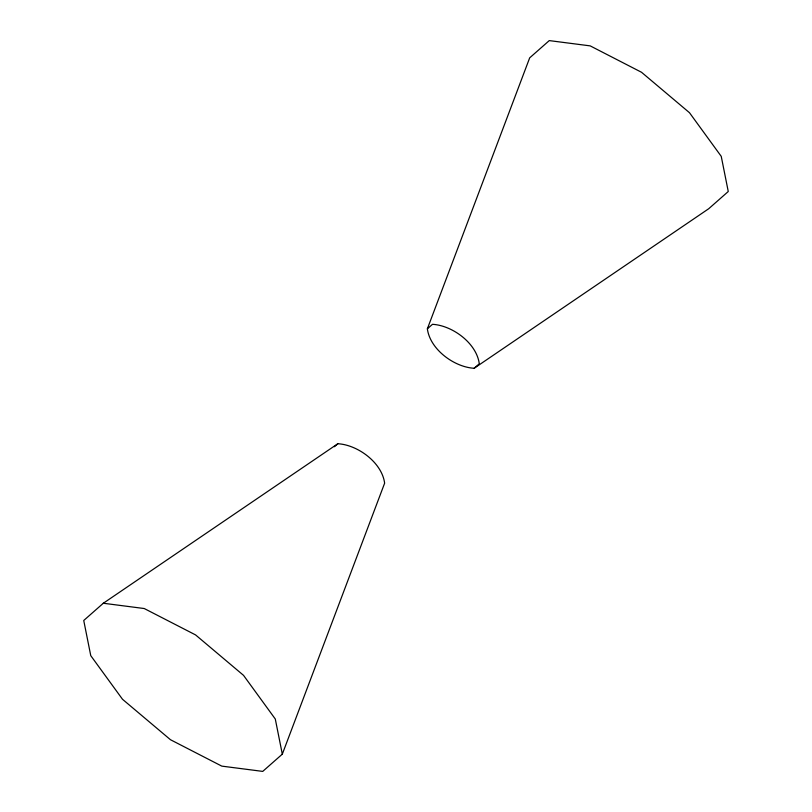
<?xml version="1.0" encoding="UTF-8"?>
<svg xmlns="http://www.w3.org/2000/svg" width="812" height="812" viewBox="0 0 812 812"><rect width="100%" height="100%" fill="white"/><g stroke="black" fill="none" stroke-linecap="round" stroke-linejoin="round"><path stroke-width="1.22" d="M427.366 328.819L529.688 57.845L549.267 40.6L590.202 45.878L641.531 72.278L689.489 112.716L721.239 156.351L728.262 191.51L708.683 208.755L474.157 368.272C454.182 367.136 430.035 349.393 427.366 328.819L432.481 324.313C452.467 325.45 476.614 343.202 479.283 363.766L474.157 368.272M282.312 754.155L384.634 483.181C381.965 462.607 357.818 444.864 337.843 443.728L103.317 603.245L83.737 620.49L90.761 655.649L122.51 699.284L170.469 739.722L221.798 766.122L262.733 771.4L282.312 754.155L275.288 719.006L243.539 675.361L195.58 634.923L144.252 608.533L103.317 603.245M334.422 446.732L337.843 443.728"/></g></svg>
